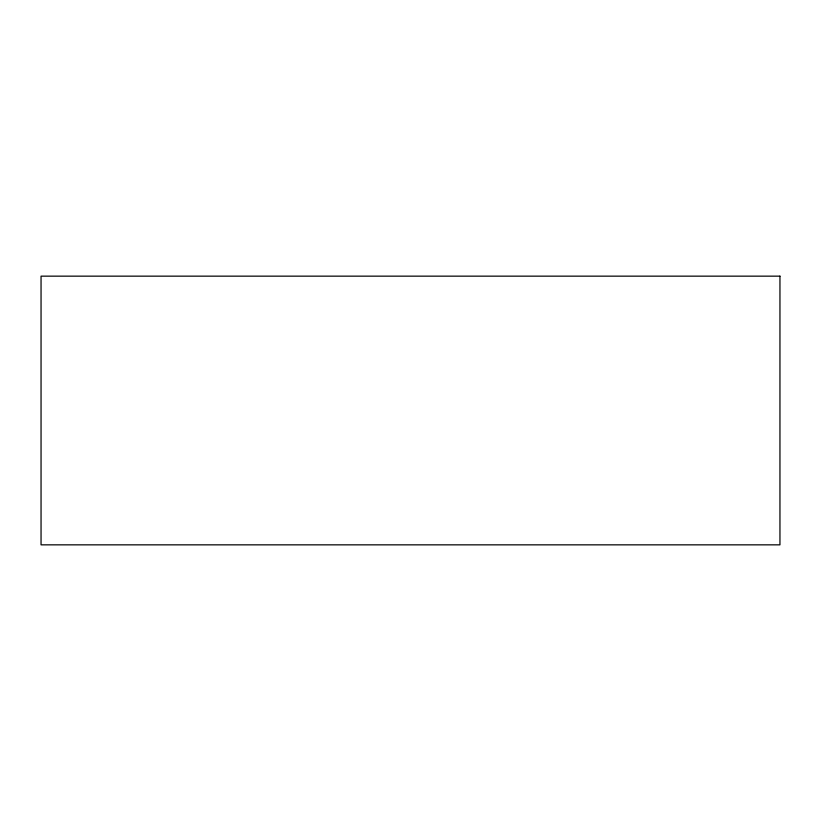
<?xml version="1.0" encoding="UTF-8"?>
<svg xmlns="http://www.w3.org/2000/svg" width="821" height="821" viewBox="0 0 821 821"><rect width="100%" height="100%" fill="white"/><g stroke="black" fill="none" stroke-linecap="round" stroke-linejoin="round"><path stroke-width="1.23" d="M779.95 276.154L41.05 276.154L41.05 544.846L779.95 544.846L779.95 276.154"/></g></svg>
